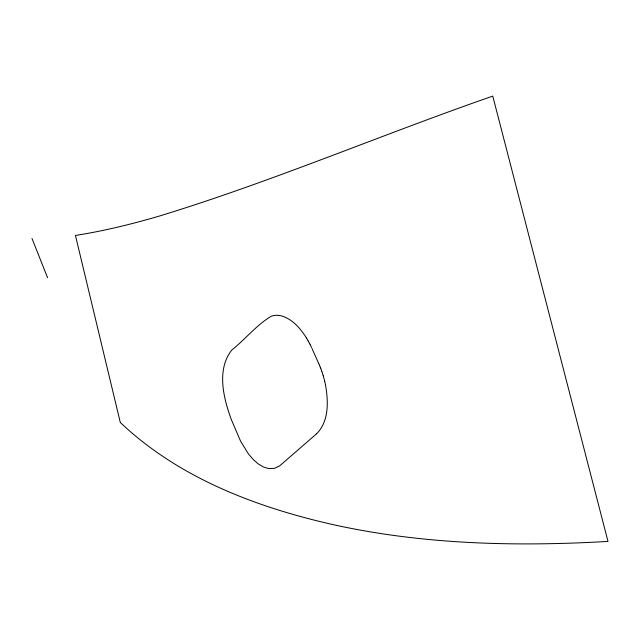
<?xml version="1.0" encoding="UTF-8"?>
<svg xmlns="http://www.w3.org/2000/svg" width="640" height="640" viewBox="0 0 640 640"><rect width="100%" height="100%" fill="white"/><g stroke="black" fill="none" stroke-linecap="round" stroke-linejoin="round"><path stroke-width="0.96" d="M316.64 433.736C329.248 421.088 328.368 400.984 325.456 384.68M316.584 433.792L279.608 465.944L274.328 468.368L268.392 468.512L263.4 466.96L258.272 463.92L253.256 459.544L248.408 453.904L240.504 441L231.336 419.616C223.504 398.128 216.272 369.656 231.848 349.992C245.264 339.304 256.392 325.152 271.128 316.288C274.76 314.872 278.848 315.032 282.528 316.2C293.048 319.752 300.608 328.744 306.376 337.848M120.384 422.552C179.016 478.2 257.152 507.664 334.84 525.016C424.392 544.584 516.792 546.704 608 541.416L492.76 96.096C381.192 134.88 272.344 181.504 159.336 216.072C131.776 224.12 103.832 231.032 75.44 235.448L120.296 422.464M306.512 338.072L307.752 340.144M307.888 340.384L308.616 341.68M308.744 341.92L309.384 343.12M309.512 343.36L310.008 344.328M310.136 344.576L311.56 347.544M318.696 363.496L311.984 348.464M318.736 363.584L319.344 364.976M319.456 365.232L320.152 366.92M47.568 277.712L32 238.496M320.256 367.176L320.872 368.76M320.968 369.024L321.84 371.44M321.936 371.704L322.44 373.2M322.528 373.472L323 374.984M323.088 375.256L323.288 375.944M323.368 376.224L324.728 381.344M324.792 381.624L325.4 384.4"/></g></svg>
